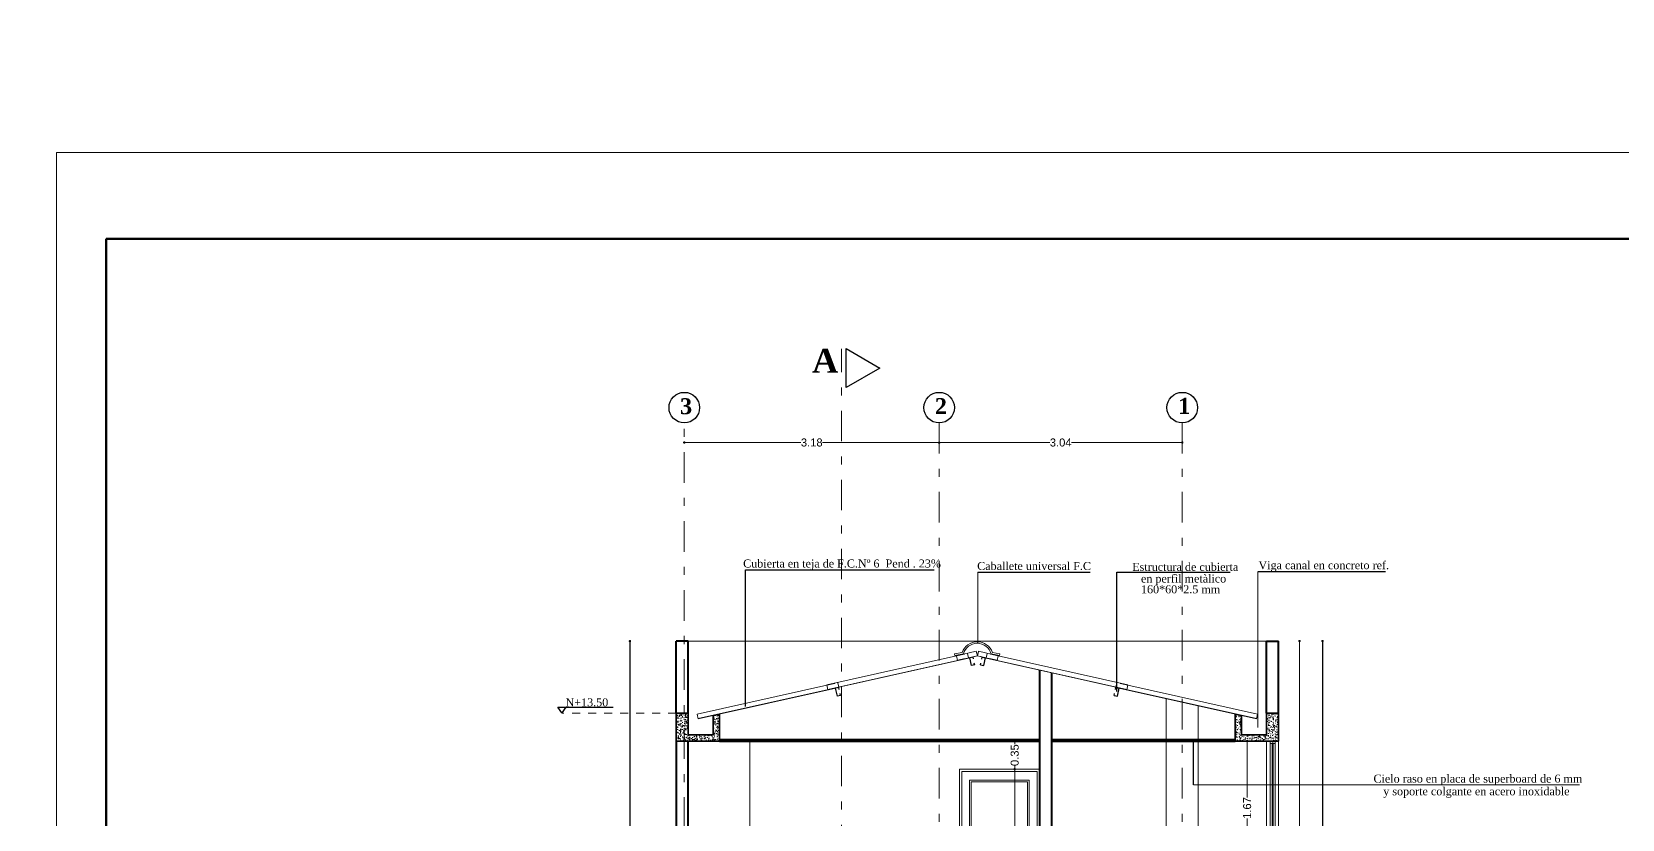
# Model space of a CAD drawing. Header units: inches. Extents: x 2908 to 3459, y -3172 to -55.
# Drawn here: x 3272.4 to 3292.27, y -213.49 to -203.65 of the extents above; entities that cross this region are included whole.
import ezdxf

# ---------------------------------------------------------------- set-up
doc = ezdxf.new("R2010")
doc.units = ezdxf.units.IN
doc.header["$MEASUREMENT"] = 0
doc.linetypes.add('ACAD_ISO03W100', pattern=[30, 12, -18])
doc.linetypes.add('DASHDOT', pattern=[25.4, 12.7, -6.35, 0, -6.35])
for name, color, linetype in [('BORDER', 1, 'Continuous'), ('MUE', 124, 'Continuous'), ('TEXTO', 4, 'Continuous')]:
    doc.layers.add(name, color=color, linetype=linetype)
for name, color, linetype, lineweight in [('Capa2', 1, 'Continuous', 25), ('COLUMNAS', 1, 'Continuous', 35), ('COTA', 1, 'Continuous', 9), ('COTAS 01', 1, 'Continuous', 25), ('E-EJES', 1, 'DASHDOT', 5), ('Estructura', 1, 'Continuous', 40), ('LINEAS DE PROYECCIÒN', 74, 'ACAD_ISO03W100', 18), ('muros 2', 5, 'Continuous', 40), ('muros bajitos', 4, 'Continuous', 15), ('Márgen', 7, 'Continuous', 80), ('PISO', 33, 'Continuous', 18), ('puertas aptos', 33, 'Continuous', 9), ('ventanas en fachada', 10, 'Continuous', 15), ('vidrio en planta', 191, 'Continuous', 5)]:
    doc.layers.add(name, color=color, linetype=linetype, lineweight=lineweight)
doc.styles.add('Arial new', font='arial.ttf')
doc.styles.add('CONSTRUCTORA', font='times.ttf', dxfattribs={"height": 0.3})
doc.dimstyles.new('GUS', dxfattribs={"dimtxt": 0.1, "dimasz": 0.03, "dimexe": 0.05, "dimexo": 0.05, "dimgap": 0.005, "dimtad": 0, "dimzin": 1, "dimdsep": 46, "dimtxsty": 'Arial new', "dimblk": 'DOT', "dimcen": 0.01, "dimse1": 1, "dimse2": 1, "dimclrd": 1, "dimclre": 252, "dimclrt": 1, "dimaunit": 1, "dimadec": 0, "dimazin": 2, "dimtfac": 1, "dimtmove": 0, "dimatfit": 2, "dimldrblk": 'ARCHTICK', "dimfxl": 1, "dimlwd": -1, "dimlwe": -1, "dimarcsym": 1})
pattern_1 = [(50, (0, 0), (0.0717260183, -0.0062752135), [0.0075, -0.0825]), (355, (0, 0), (-0.0138751334, 0.0752192134), [0.006, -0.066]), (100.4514, (0.00598, -0.00052), (0.0578509382, 0.0689439542), [0.006374019, -0.0701142112]), (46.1842, (0, 0.02), (0.1067241049, -0.0165519014), [0.01125, -0.12375]), (96.6356, (0.00889, 0.01862), (0.0934662706, 0.097411787), [0.0095610288, -0.1051713]), (351.1842, (0, 0.02), (0.0934661945, 0.09741186), [0.009, -0.099]), (21, (0.01, 0.015), (0.0596907052, -0.0402618891), [0.0075, -0.0825]), (326, (0.01, 0.015), (0.0243315332, 0.0725150045), [0.006, -0.066]), (71.4514, (0.014974, 0.011645), (0.0840222629, 0.0322530497), [0.006374019, -0.0701142112]), (37.5, (0, 0), (0.00121598553, 0.03328938538), [0, -0.0652, 0, -0.067, 0, -0.06625]), (7.5, (0, 0), (0.02630695374, 0.0394411712), [0, -0.0382, 0, -0.0637, 0, -0.02525]), (327.5, (-0.0223, 0), (0.05338224362, -0.00225548717), [0, -0.025, 0, -0.078, 0, -0.1035]), (317.5, (-0.0323, 0), (0.05831861693, 0.01001049823), [0, -0.0325, 0, -0.0518, 0, -0.0735])]

# ---------------------------------------------------------------- blocks, each defined once
blk = doc.blocks.new('puerta acceso')
at = {"layer": 'puertas aptos'}
for p, q in [((2162.129, 1648.362), (2161.129, 1648.362)), ((2161.129, 1648.362), (2161.129, 1646.362)), ((2161.159, 1648.332), (2161.159, 1646.362)), ((2161.159, 1648.332), (2162.099, 1648.332)), ((2162.099, 1648.332), (2162.099, 1646.362)), ((2162.129, 1648.362), (2162.129, 1646.362)), ((2161.254, 1648.224), (2161.254, 1647.432)), ((2161.254, 1648.224), (2161.999, 1648.224)), ((2161.274, 1648.204), (2161.274, 1647.452)), ((2161.274, 1648.204), (2161.979, 1648.204)), ((2161.979, 1648.204), (2161.979, 1647.452)), ((2161.999, 1648.224), (2161.999, 1647.432)), ((2161.254, 1647.432), (2161.999, 1647.432)), ((2161.254, 1647.332), (2161.999, 1647.332)), ((2161.254, 1647.332), (2161.254, 1646.532)), ((2161.274, 1647.452), (2161.979, 1647.452)), ((2161.999, 1647.332), (2161.999, 1646.532)), ((2161.274, 1647.312), (2161.979, 1647.312)), ((2161.274, 1647.312), (2161.274, 1646.552)), ((2161.979, 1647.312), (2161.979, 1646.552)), ((2161.254, 1646.532), (2161.999, 1646.532)), ((2161.274, 1646.552), (2161.979, 1646.552)), ((2161.159, 1646.382), (2162.099, 1646.382))]:
    blk.add_line(p, q, dxfattribs=at)
for radius in [0.035, 0.025, 0.005]:
    blk.add_circle((2161.213, 1647.382), radius, dxfattribs=at)
blk = doc.blocks.new('_Dot')
at = {"color": 0, "linetype": 'ByBlock', "lineweight": -2}
blk.add_line((-0.5, 0), (-1, 0), dxfattribs=at)
at = {"color": 0, "linetype": 'ByBlock', "const_width": 0.5}
blk.add_lwpolyline([(-0.25, 0, 1), (0.25, 0, 1)], format="xyb", close=True, dxfattribs=at)
blk = doc.blocks.new('*D4748')
at = {"layer": 'Defpoints', "color": 0, "transparency": 16777216}
for p in [(3287.98, -211.261), (3288.528, -211.261), (3287.98, -223.311)]:
    blk.add_point(p, dxfattribs=at)
at = {"layer": 'TEXTO', "color": 1, "linetype": 'Continuous', "transparency": 16777216}
for p, q in [((3288.528, -211.291), (3288.528, -217.116)), ((3288.528, -223.281), (3288.528, -217.455))]:
    blk.add_line(p, q, dxfattribs=at)
at = {"layer": 'TEXTO', "color": 1, "transparency": 16777216, "xscale": 0.03, "yscale": 0.03, "zscale": 0.03}
for p, rotation in [((3288.528, -211.261), 90), ((3288.528, -223.311), 270)]:
    blk.add_blockref('_Dot', p, dxfattribs=dict(at, rotation=rotation))
at = {"layer": 'TEXTO', "color": 1, "transparency": 16777216, "insert": (3288.528, -217.286), "char_height": 0.1, "attachment_point": 5, "rotation": 90, "style": 'Arial new'}
blk.add_mtext('12.05', dxfattribs=at)
blk = doc.blocks.new('_ArchTick')
at = {"color": 0, "linetype": 'ByBlock', "const_width": 0.15}
blk.add_lwpolyline([(-0.5, -0.5), (0.5, 0.5)], dxfattribs=at)
blk = doc.blocks.new('*D4751')
at = {"layer": 'Defpoints', "color": 0, "transparency": 16777216}
for p in [(3279.876, -211.261), (3280.457, -211.261), (3280.457, -220.261)]:
    blk.add_point(p, dxfattribs=at)
at = {"layer": 'TEXTO', "color": 1, "linetype": 'Continuous', "transparency": 16777216}
for p, q in [((3279.876, -211.291), (3279.876, -215.618)), ((3279.876, -220.231), (3279.876, -215.888))]:
    blk.add_line(p, q, dxfattribs=at)
at = {"layer": 'TEXTO', "color": 1, "transparency": 16777216, "xscale": 0.03, "yscale": 0.03, "zscale": 0.03}
for p, rotation in [((3279.876, -211.261), 90), ((3279.876, -220.261), 270)]:
    blk.add_blockref('_Dot', p, dxfattribs=dict(at, rotation=rotation))
at = {"layer": 'TEXTO', "color": 1, "transparency": 16777216, "insert": (3279.876, -215.753), "char_height": 0.1, "attachment_point": 5, "rotation": 90, "style": 'Arial new'}
blk.add_mtext('9.00', dxfattribs=at)
blk = doc.blocks.new('*D4871')
at = {"layer": 'COTA', "color": 1, "linetype": 'Continuous', "transparency": 16777216}
for p, q in [((3280.585, -208.781), (3282.012, -208.781)), ((3283.709, -208.781), (3282.282, -208.781))]:
    blk.add_line(p, q, dxfattribs=at)
at = {"layer": 'Defpoints', "color": 0, "transparency": 16777216}
for p in [(3280.555, -208.536), (3283.739, -208.536), (3283.739, -208.781)]:
    blk.add_point(p, dxfattribs=at)
at = {"layer": 'COTA', "color": 1, "transparency": 16777216, "xscale": 0.03, "yscale": 0.03, "zscale": 0.03, "rotation": 180}
blk.add_blockref('_Dot', (3280.555, -208.781), dxfattribs=at)
at = {"layer": 'COTA', "color": 1, "transparency": 16777216, "xscale": 0.03, "yscale": 0.03, "zscale": 0.03}
blk.add_blockref('_Dot', (3283.739, -208.781), dxfattribs=at)
at = {"layer": 'COTA', "color": 1, "transparency": 16777216, "insert": (3282.147, -208.781), "char_height": 0.1, "attachment_point": 5, "style": 'Arial new'}
blk.add_mtext('3.18', dxfattribs=at)
blk = doc.blocks.new('*D4872')
at = {"layer": 'COTA', "color": 1, "linetype": 'Continuous', "transparency": 16777216}
for p, q in [((3283.769, -208.781), (3285.123, -208.781)), ((3286.746, -208.781), (3285.392, -208.781))]:
    blk.add_line(p, q, dxfattribs=at)
at = {"layer": 'Defpoints', "color": 0, "transparency": 16777216}
for p in [(3283.739, -208.536), (3286.776, -208.536), (3286.776, -208.781)]:
    blk.add_point(p, dxfattribs=at)
at = {"layer": 'COTA', "color": 1, "transparency": 16777216, "xscale": 0.03, "yscale": 0.03, "zscale": 0.03, "rotation": 180}
blk.add_blockref('_Dot', (3283.739, -208.781), dxfattribs=at)
at = {"layer": 'COTA', "color": 1, "transparency": 16777216, "xscale": 0.03, "yscale": 0.03, "zscale": 0.03}
blk.add_blockref('_Dot', (3286.776, -208.781), dxfattribs=at)
at = {"layer": 'COTA', "color": 1, "transparency": 16777216, "insert": (3285.257, -208.781), "char_height": 0.1, "attachment_point": 5, "style": 'Arial new'}
blk.add_mtext('3.04', dxfattribs=at)
blk = doc.blocks.new('*D4915')
at = {"layer": 'COTA', "color": 1, "linetype": 'Continuous', "transparency": 16777216}
for p, q in [((3287.587, -212.541), (3287.587, -213.215)), ((3287.587, -214.151), (3287.587, -213.476))]:
    blk.add_line(p, q, dxfattribs=at)
at = {"layer": 'Defpoints', "color": 0, "transparency": 16777216}
for p in [(3287.587, -212.511), (3287.83, -212.511), (3287.83, -214.181)]:
    blk.add_point(p, dxfattribs=at)
at = {"layer": 'COTA', "color": 1, "transparency": 16777216, "xscale": 0.03, "yscale": 0.03, "zscale": 0.03}
for p, rotation in [((3287.587, -212.511), 90), ((3287.587, -214.181), 270)]:
    blk.add_blockref('_Dot', p, dxfattribs=dict(at, rotation=rotation))
at = {"layer": 'COTA', "color": 1, "transparency": 16777216, "insert": (3287.587, -213.346), "char_height": 0.1, "attachment_point": 5, "rotation": 90, "style": 'Arial new'}
blk.add_mtext('1.67', dxfattribs=at)
blk = doc.blocks.new('*D4920')
at = {"layer": 'COTA', "color": 1, "linetype": 'Continuous', "transparency": 16777216}
for p, q in [((3284.683, -212.891), (3284.683, -213.725)), ((3284.683, -214.831), (3284.683, -213.996))]:
    blk.add_line(p, q, dxfattribs=at)
at = {"layer": 'Defpoints', "color": 0, "transparency": 16777216}
for p in [(3284.683, -212.861), (3284.994, -212.861), (3284.994, -214.861)]:
    blk.add_point(p, dxfattribs=at)
at = {"layer": 'COTA', "color": 1, "transparency": 16777216, "xscale": 0.03, "yscale": 0.03, "zscale": 0.03}
for p, rotation in [((3284.683, -212.861), 90), ((3284.683, -214.861), 270)]:
    blk.add_blockref('_Dot', p, dxfattribs=dict(at, rotation=rotation))
at = {"layer": 'COTA', "color": 1, "transparency": 16777216, "insert": (3284.683, -213.861), "char_height": 0.1, "attachment_point": 5, "rotation": 90, "style": 'Arial new'}
blk.add_mtext('2.00', dxfattribs=at)
blk = doc.blocks.new('*D4921')
at = {"layer": 'COTA', "color": 1, "linetype": 'Continuous', "transparency": 16777216}
for p, q in [((3284.683, -212.541), (3284.683, -212.55)), ((3284.683, -212.831), (3284.683, -212.821))]:
    blk.add_line(p, q, dxfattribs=at)
at = {"layer": 'Defpoints', "color": 0, "transparency": 16777216}
for p in [(3284.683, -212.511), (3284.994, -212.511), (3284.994, -212.861)]:
    blk.add_point(p, dxfattribs=at)
at = {"layer": 'COTA', "color": 1, "transparency": 16777216, "xscale": 0.03, "yscale": 0.03, "zscale": 0.03}
for p, rotation in [((3284.683, -212.511), 90), ((3284.683, -212.861), 270)]:
    blk.add_blockref('_Dot', p, dxfattribs=dict(at, rotation=rotation))
at = {"layer": 'COTA', "color": 1, "transparency": 16777216, "insert": (3284.683, -212.686), "char_height": 0.1, "attachment_point": 5, "rotation": 90, "style": 'Arial new'}
blk.add_mtext('0.35', dxfattribs=at)
blk = doc.blocks.new('*D4927')
at = {"layer": 'COTA', "color": 1, "linetype": 'Continuous', "transparency": 16777216}
for p, q in [((3281.374, -212.541), (3281.374, -214.19)), ((3281.374, -216.091), (3281.374, -214.441))]:
    blk.add_line(p, q, dxfattribs=at)
at = {"layer": 'Defpoints', "color": 0, "transparency": 16777216}
for p in [(3280.602, -212.511), (3281.374, -212.511), (3280.602, -216.121)]:
    blk.add_point(p, dxfattribs=at)
at = {"layer": 'COTA', "color": 1, "transparency": 16777216, "xscale": 0.03, "yscale": 0.03, "zscale": 0.03}
for p, rotation in [((3281.374, -212.511), 90), ((3281.374, -216.121), 270)]:
    blk.add_blockref('_Dot', p, dxfattribs=dict(at, rotation=rotation))
at = {"layer": 'COTA', "color": 1, "transparency": 16777216, "insert": (3281.374, -214.316), "char_height": 0.1, "attachment_point": 5, "rotation": 90, "style": 'Arial new'}
blk.add_mtext('3.61', dxfattribs=at)
blk = doc.blocks.new('*D4928')
at = {"layer": 'COTA', "color": 1, "linetype": 'Continuous', "transparency": 16777216}
for p, q in [((3288.241, -211.291), (3288.241, -214.45)), ((3288.241, -217.881), (3288.241, -214.721))]:
    blk.add_line(p, q, dxfattribs=at)
at = {"layer": 'Defpoints', "color": 0, "transparency": 16777216}
for p in [(3287.98, -211.261), (3288.241, -211.261), (3287.98, -217.911)]:
    blk.add_point(p, dxfattribs=at)
at = {"layer": 'COTA', "color": 1, "transparency": 16777216, "xscale": 0.03, "yscale": 0.03, "zscale": 0.03}
for p, rotation in [((3288.241, -211.261), 90), ((3288.241, -217.911), 270)]:
    blk.add_blockref('_Dot', p, dxfattribs=dict(at, rotation=rotation))
at = {"layer": 'COTA', "color": 1, "transparency": 16777216, "insert": (3288.241, -214.586), "char_height": 0.1, "attachment_point": 5, "rotation": 90, "style": 'Arial new'}
blk.add_mtext('6.65', dxfattribs=at)

msp = doc.modelspace()

# ---------------------------------------------------------------- hatches: boundary and pattern name
at = {"layer": 'COTA'}
h = msp.add_hatch(dxfattribs=at)
h.set_pattern_fill('AR-CONC', color=256, scale=0.01, style=0)
h.set_pattern_definition(pattern_1)
h.paths.add_polyline_path([(3280.995, -212.174), (3280.915, -212.192), (3280.915, -212.431), (3280.602, -212.431), (3280.602, -212.161), (3280.452, -212.161), (3280.452, -212.511), (3280.995, -212.511)])
at = {"layer": 'COTA', "lineweight": 9}
h = msp.add_hatch(dxfattribs=at)
h.set_pattern_fill('AR-CONC', color=256, scale=0.01, style=0)
h.set_pattern_definition(pattern_1)
h.paths.add_polyline_path([(3287.98, -212.161), (3287.83, -212.161), (3287.83, -212.431), (3287.517, -212.431), (3287.517, -212.192), (3287.437, -212.174), (3287.437, -212.511), (3287.98, -212.511)])

# ---------------------------------------------------------------- linework, layer by layer
at = {"layer": 'BORDER'}
for p, q in [((3281.32, -210.369), (3283.676, -210.369)), ((3284.223, -210.399), (3285.627, -210.399)), ((3285.96, -210.399), (3287.376, -210.399)), ((3289.314, -210.394), (3287.722, -210.394)), ((3286.918, -213.058), (3286.918, -212.499))]:
    msp.add_line(p, q, dxfattribs=at)
at = {"layer": 'BORDER', "lineweight": 5}
msp.add_line((3286.918, -213.058), (3291.738, -213.058), dxfattribs=at)
at = {"layer": 'Capa2'}
for p, q in [((3281.32, -212.077), (3281.32, -210.369)), ((3285.96, -211.889), (3285.96, -210.399))]:
    msp.add_line(p, q, dxfattribs=at)
msp.add_lwpolyline([(3282.996, -207.85), (3282.576, -208.092), (3282.576, -207.607)], close=True, dxfattribs=at)
for centre in [(3280.555, -208.345), (3283.739, -208.345), (3286.776, -208.345)]:
    msp.add_circle(centre, 0.191, dxfattribs=at)
at = {"layer": 'COLUMNAS'}
for p, q in [((3280.452, -212.511), (3280.452, -212.161)), ((3280.452, -212.161), (3280.602, -212.161)), ((3280.452, -212.511), (3280.452, -212.161)), ((3280.602, -212.431), (3280.602, -212.161)), ((3280.915, -212.192), (3280.995, -212.174)), ((3280.915, -212.431), (3280.915, -212.192)), ((3280.995, -212.511), (3280.995, -212.174)), ((3287.437, -212.511), (3287.437, -212.174)), ((3287.517, -212.192), (3287.437, -212.174)), ((3287.517, -212.431), (3287.517, -212.192)), ((3287.98, -212.161), (3287.83, -212.161)), ((3287.83, -212.431), (3287.83, -212.161)), ((3287.98, -212.511), (3287.98, -212.161)), ((3287.98, -212.511), (3287.98, -212.161)), ((3280.452, -212.511), (3280.752, -212.511)), ((3280.452, -212.511), (3280.995, -212.511)), ((3280.602, -212.431), (3280.915, -212.431)), ((3287.98, -212.511), (3287.437, -212.511)), ((3287.83, -212.431), (3287.517, -212.431)), ((3287.98, -212.511), (3287.68, -212.511)), ((3287.83, -212.511), (3287.83, -212.511))]:
    msp.add_line(p, q, dxfattribs=at)
at = {"layer": 'COTA'}
for p, q in [((3284.223, -210.399), (3284.223, -211.282)), ((3287.722, -210.394), (3287.722, -212.34))]:
    msp.add_line(p, q, dxfattribs=at)
msp.add_lwpolyline([(3272.711, -230.157), (3272.711, -205.157), (3307.711, -205.157), (3307.711, -230.157), (3272.711, -230.157)], close=True, dxfattribs=at)
at = {"layer": 'E-EJES', "ltscale": 0.03}
for p, q in [((3282.518, -227.729, -7.182), (3282.518, -207.61, -7.182)), ((3280.555, -225.661), (3280.555, -208.536)), ((3283.739, -208.536), (3283.739, -225.661)), ((3286.776, -208.536), (3286.776, -225.661))]:
    msp.add_line(p, q, dxfattribs=at)
at = {"layer": 'Estructura', "linetype": 'Continuous'}
for p, q in [((3280.995, -212.491), (3284.994, -212.491, -21.517)), ((3280.995, -212.511), (3284.994, -212.511, -21.517)), ((3285.144, -212.491, 12.339), (3287.437, -212.491)), ((3285.144, -212.511, 12.339), (3287.437, -212.511))]:
    msp.add_line(p, q, dxfattribs=at)
at = {"layer": 'LINEAS DE PROYECCIÒN', "ltscale": 0.003}
for p, q in [((3283.956, -211.446), (3284.092, -211.416)), ((3283.967, -211.499), (3284.104, -211.469)), ((3284.092, -211.416), (3284.105, -211.472)), ((3284.34, -211.416), (3284.327, -211.472)), ((3284.465, -211.499), (3284.328, -211.469)), ((3284.476, -211.446), (3284.34, -211.416)), ((3282.336, -211.812), (3282.473, -211.782)), ((3282.473, -211.782), (3282.485, -211.837)), ((3285.959, -211.782), (3285.947, -211.837)), ((3286.096, -211.812), (3285.959, -211.782)), ((3280.452, -212.161, 7.667), (3279.025, -212.161, 7.667))]:
    msp.add_line(p, q, dxfattribs=at)
at = {"layer": 'MUE', "linetype": 'Continuous'}
for p, q in [((3284.162, -211.46), (3284.123, -211.469)), ((3284.145, -211.566), (3284.123, -211.469)), ((3284.184, -211.558), (3284.145, -211.566)), ((3284.167, -211.484), (3284.162, -211.461)), ((3284.184, -211.558), (3284.178, -211.535)), ((3284.184, -211.558), (3284.178, -211.535)), ((3284.256, -211.559), (3284.261, -211.536)), ((3284.256, -211.559), (3284.261, -211.536)), ((3284.256, -211.559), (3284.295, -211.568)), ((3284.272, -211.485), (3284.278, -211.462)), ((3284.278, -211.462), (3284.317, -211.47)), ((3284.295, -211.568), (3284.317, -211.47)), ((3282.484, -211.842), (3282.445, -211.85)), ((3282.467, -211.948), (3282.445, -211.85)), ((3282.506, -211.939), (3282.467, -211.948)), ((3282.489, -211.865), (3282.484, -211.842)), ((3282.506, -211.939), (3282.501, -211.916)), ((3282.506, -211.94), (3282.501, -211.916)), ((3285.926, -211.939), (3285.931, -211.916)), ((3285.926, -211.94), (3285.931, -211.916)), ((3285.926, -211.939), (3285.965, -211.948)), ((3285.943, -211.865), (3285.948, -211.842)), ((3285.948, -211.842), (3285.987, -211.85)), ((3285.965, -211.948), (3285.987, -211.85))]:
    msp.add_line(p, q, dxfattribs=at)
at = {"layer": 'muros 2'}
for p, q in [((3280.452, -212.161), (3280.452, -211.261)), ((3280.602, -211.261), (3280.452, -211.261)), ((3280.602, -212.161), (3280.602, -211.261)), ((3287.83, -212.161), (3287.83, -211.261)), ((3287.83, -211.261), (3287.98, -211.261)), ((3287.98, -212.161), (3287.98, -211.261)), ((3284.994, -211.624), (3284.994, -214.861)), ((3285.144, -211.657), (3285.144, -214.861)), ((3280.457, -216.121), (3280.457, -212.511)), ((3280.602, -216.121), (3280.602, -212.511))]:
    msp.add_line(p, q, dxfattribs=at)
at = {"layer": 'muros bajitos'}
for p, q in [((3280.602, -211.261), (3287.83, -211.261)), ((3286.576, -211.981), (3286.576, -214.861)), ((3286.976, -212.071), (3286.976, -214.861)), ((3280.452, -212.511), (3280.452, -212.511)), ((3287.83, -212.511), (3287.83, -214.181)), ((3287.98, -212.511), (3287.98, -214.121))]:
    msp.add_line(p, q, dxfattribs=at)
at = {"layer": 'Márgen'}
for p, q in [((3306.806, -206.235), (3273.332, -206.235)), ((3273.332, -206.235), (3273.332, -229.637))]:
    msp.add_line(p, q, dxfattribs=at)
at = {"layer": 'PISO', "linetype": 'Continuous'}
for p, q in [((3283.932, -211.422), (3284.026, -211.403)), ((3283.955, -211.444), (3284.203, -211.388)), ((3284.203, -211.388), (3284.216, -211.447)), ((3284.229, -211.388), (3284.216, -211.447)), ((3284.229, -211.391), (3284.216, -211.447)), ((3284.477, -211.444), (3284.229, -211.388)), ((3284.497, -211.422), (3284.404, -211.403)), ((3282.336, -211.809), (3283.956, -211.446)), ((3282.348, -211.865), (3283.968, -211.502)), ((3282.485, -211.837), (3284.105, -211.474)), ((3283.936, -211.442), (3283.932, -211.422)), ((3283.936, -211.442), (3284.041, -211.421)), ((3283.955, -211.444), (3283.969, -211.505)), ((3283.968, -211.502), (3284.216, -211.447)), ((3284.104, -211.469), (3284.215, -211.444)), ((3284.105, -211.472), (3284.105, -211.474)), ((3284.464, -211.502), (3284.216, -211.447)), ((3284.328, -211.469), (3284.217, -211.444)), ((3284.327, -211.472), (3284.327, -211.474)), ((3285.947, -211.837), (3284.327, -211.474)), ((3284.493, -211.442), (3284.388, -211.421)), ((3284.477, -211.444), (3284.463, -211.505)), ((3286.084, -211.865), (3284.464, -211.502)), ((3286.096, -211.809), (3284.476, -211.446)), ((3284.493, -211.442), (3284.497, -211.422)), ((3280.716, -212.175), (3282.336, -211.812)), ((3280.729, -212.23), (3282.505, -211.833)), ((3280.73, -212.233), (3282.486, -211.84)), ((3282.336, -211.809), (3282.349, -211.871)), ((3282.485, -211.837), (3282.486, -211.84)), ((3287.703, -212.23), (3285.927, -211.833)), ((3285.947, -211.837), (3285.946, -211.84)), ((3287.702, -212.233), (3285.946, -211.84)), ((3286.096, -211.809), (3286.083, -211.871)), ((3287.716, -212.175), (3286.096, -211.812)), ((3280.716, -212.175), (3280.73, -212.233)), ((3280.716, -212.175), (3280.73, -212.233)), ((3280.716, -212.18), (3280.716, -212.18)), ((3287.716, -212.175), (3287.702, -212.233)), ((3287.716, -212.175), (3287.702, -212.233)), ((3287.716, -212.18), (3287.716, -212.18)), ((3280.73, -212.233), (3280.73, -212.233)), ((3287.702, -212.233), (3287.702, -212.233))]:
    msp.add_line(p, q, dxfattribs=at)
for radius, start, end in [(0.2, 19.1501, 160.8415), (0.18, 15.5742, 164.4175)]:
    msp.add_arc((3284.215, -211.469), radius, start, end, dxfattribs=at)
at = {"layer": 'TEXTO', "ltscale": 0.008, "elevation": 7.667}
msp.add_lwpolyline([(3279.075, -212.087), (3279.025, -212.157), (3278.975, -212.087), (3279.666, -212.087)], dxfattribs=at)
at = {"layer": 'ventanas en fachada'}
for p, q in [((3287.876, -212.541), (3287.876, -212.511)), ((3287.876, -212.541), (3287.901, -212.541)), ((3287.876, -214.181), (3287.876, -212.541)), ((3287.901, -212.531), (3287.911, -212.531)), ((3287.901, -212.531), (3287.901, -212.541)), ((3287.911, -212.531), (3287.911, -212.541)), ((3287.911, -212.541), (3287.936, -212.541)), ((3287.936, -212.541), (3287.936, -212.511)), ((3287.936, -214.121), (3287.936, -212.541))]:
    msp.add_line(p, q, dxfattribs=at)
at = {"layer": 'vidrio en planta'}
for p, q in [((3287.901, -214.151), (3287.901, -212.541)), ((3287.911, -214.151), (3287.911, -212.541))]:
    msp.add_line(p, q, dxfattribs=at)

# ---------------------------------------------------------------- block references
msp.add_blockref('puerta acceso', (1122.865, -1861.223))

# ---------------------------------------------------------------- texts
at = {"layer": 'COTAS 01', "insert": (3279.071, -211.977, 7.182), "char_height": 0.1, "attachment_point": 1, "rotation": 0.1492, "style": 'CONSTRUCTORA'}
msp.add_mtext_dynamic_manual_height_columns('N+13.50', width=0.82803, gutter_width=0.5, heights=[0], dxfattribs=at)
at = {"layer": 'TEXTO', "style": 'CONSTRUCTORA'}
for s, p in [('Cubierta en teja de F.C.Nº 6  Pend . 23%%%', (3281.29, -210.342)), ('Caballete universal F.C', (3284.214, -210.373)), ('Estructura de cubierta  ', (3286.151, -210.384)), ('Viga canal en concreto ref.', (3287.728, -210.363)), ('en perfìl metàlico  ', (3286.26, -210.53)), ('160*60*2.5 mm  ', (3286.26, -210.664)), ('Cielo raso en placa de superboard de 6 mm', (3289.165, -213.029)), ('y soporte colgante en acero inoxidable', (3289.287, -213.187))]:
    msp.add_text(s, height=0.1, rotation=0.0038, dxfattribs=at).set_placement(p)
at = {"layer": 'TEXTO', "insert": (3282.151, -207.609, -7.182), "char_height": 0.3, "width": 7.08828, "attachment_point": 1, "style": 'CONSTRUCTORA'}
msp.add_mtext('{\\fTimes New Roman|b1|i0|c0|p18;\\T1.1;A}', dxfattribs=at)
at = {"layer": 'TEXTO', "char_height": 0.2, "width": 4.72552, "attachment_point": 1, "rotation": 359.9982, "style": 'CONSTRUCTORA'}
for s, insert in [('{\\fTimes New Roman|b1|i0|c0|p18;\\T1.1;3}', (3280.502, -208.227)), ('{\\fTimes New Roman|b1|i0|c0|p18;\\T1.1;2}', (3283.685, -208.226)), ('{\\fTimes New Roman|b1|i0|c0|p18;\\T1.1;1}', (3286.725, -208.223))]:
    msp.add_mtext(s, dxfattribs=dict(at, insert=insert))

# ---------------------------------------------------------------- dimensions: what is measured, and where the dimension line sits
at = {"layer": 'COTA'}
for base, p1, p2, picture, middle in [((3283.739, -208.781), (3280.555, -208.536), (3283.739, -208.536), '*D4871', (3282.147, -208.781)), ((3286.776, -208.781), (3283.739, -208.536), (3286.776, -208.536), '*D4872', (3285.257, -208.781))]:
    dim = msp.add_linear_dim(base=base, p1=p1, p2=p2, dimstyle='GUS', dxfattribs=at)
    dim.commit()
    dim.dimension.update_dxf_attribs({"geometry": picture, "text_midpoint": middle})
for base, p1, p2, picture, middle in [((3288.241, -211.261), (3287.98, -217.911), (3287.98, -211.261), '*D4928', (3288.241, -214.586)), ((3281.374, -212.511), (3280.602, -216.121), (3280.602, -212.511), '*D4927', (3281.374, -214.316)), ((3284.683, -212.511), (3284.994, -212.861), (3284.994, -212.511), '*D4921', (3284.683, -212.686)), ((3287.587, -212.511), (3287.83, -214.181), (3287.83, -212.511), '*D4915', (3287.587, -213.346)), ((3284.683, -212.861), (3284.994, -214.861), (3284.994, -212.861), '*D4920', (3284.683, -213.861))]:
    dim = msp.add_linear_dim(base=base, p1=p1, p2=p2, angle=90, dimstyle='GUS', dxfattribs=at)
    dim.commit()
    dim.dimension.update_dxf_attribs({"geometry": picture, "text_midpoint": middle})
at = {"layer": 'TEXTO'}
dim = msp.add_linear_dim(base=(3279.876, -211.261), p1=(3280.457, -220.261), p2=(3280.457, -211.261), angle=90, dimstyle='GUS', dxfattribs=at)
dim.commit()
dim.dimension.update_dxf_attribs({"geometry": '*D4751', "text_midpoint": (3279.876, -215.753), "dimtype": 160})
dim = msp.add_linear_dim(base=(3288.528, -211.261), p1=(3287.98, -223.311), p2=(3287.98, -211.261), angle=90, dimstyle='GUS', dxfattribs=at)
dim.commit()
dim.dimension.update_dxf_attribs({"geometry": '*D4748', "text_midpoint": (3288.528, -217.286)})

doc.saveas('drawing.dxf')
